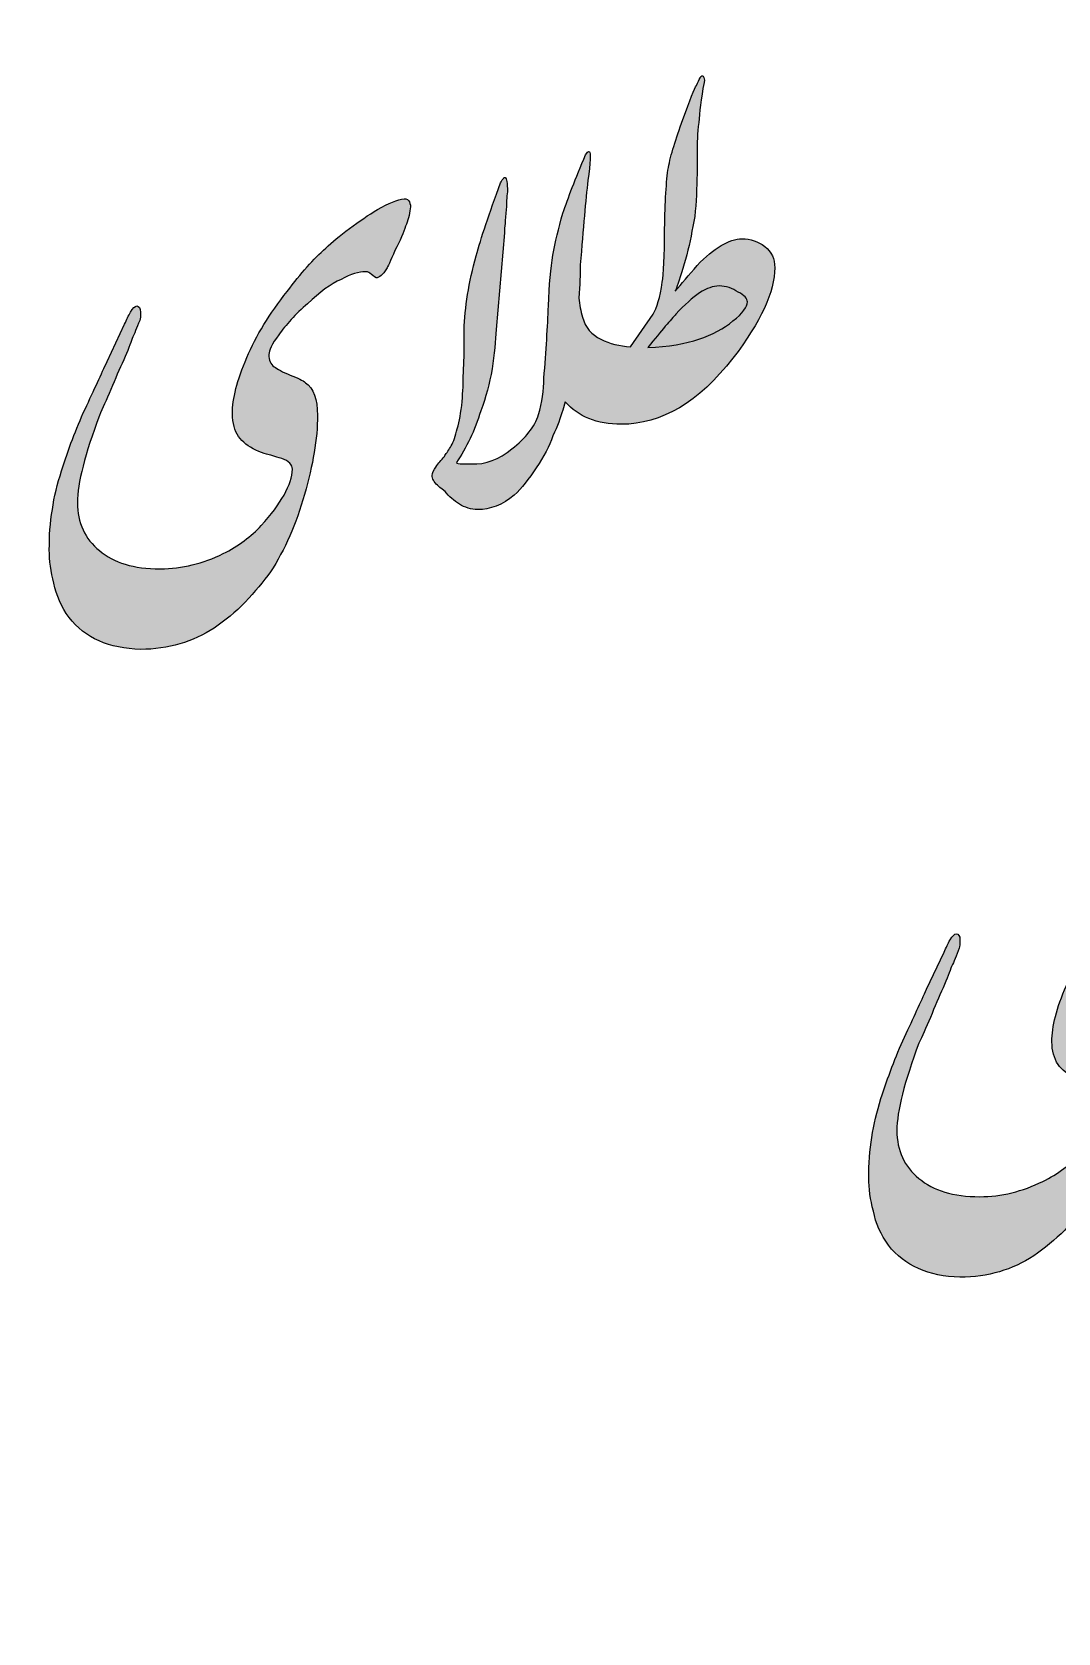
# Model space of a CAD drawing. Header units: millimetres. Extents: x -181.7 to -141.7, y -138.1 to -98.1.
# Drawn here: x -161.54 to -155.09, y -127.98 to -117.91 of the extents above; entities that cross this region are included whole.
import ezdxf

# ---------------------------------------------------------------- set-up
doc = ezdxf.new("R2010")
doc.units = ezdxf.units.MM
doc.header["$MEASUREMENT"] = 0
doc.layers.add('Layer 1', color=7, linetype='Continuous')

msp = doc.modelspace()

# ---------------------------------------------------------------- hatches: boundary and pattern name
at = {"layer": 'Layer 1', "true_color": 0x373435}
h = msp.add_hatch(color=250, dxfattribs=at)
edge = h.paths.add_edge_path()
edge.add_spline(control_points=[(-158.1882, -120.2328), (-158.1071, -120.3258), (-157.9898, -120.3741), (-157.8363, -120.3741), (-157.5828, -120.3741), (-157.3485, -120.2355), (-157.1334, -119.9581), (-156.9565, -119.7286), (-156.8703, -119.5375), (-156.8703, -119.3891), (-156.8703, -119.3318), (-156.8895, -119.2888), (-156.9325, -119.2554), (-156.9756, -119.2218), (-157.0234, -119.2075), (-157.076, -119.2075), (-157.1574, -119.2075), (-157.2529, -119.2649), (-157.3581, -119.3748), (-157.4107, -119.437), (-157.4585, -119.4897), (-157.4968, -119.5375), (-157.4872, -119.5183), (-157.4728, -119.4705), (-157.4489, -119.394), (-157.4251, -119.3176), (-157.4059, -119.241), (-157.3915, -119.1599), (-157.3724, -119.0785), (-157.3629, -118.9923), (-157.3629, -118.8968), (-157.3581, -118.806), (-157.3581, -118.7247), (-157.3581, -118.6673), (-157.3581, -118.6051), (-157.3581, -118.5429), (-157.3485, -118.476), (-157.3438, -118.4138), (-157.3343, -118.3279), (-157.3151, -118.2227), (-157.3102, -118.2035), (-157.3151, -118.1939), (-157.3198, -118.1845), (-157.3247, -118.1795), (-157.3343, -118.1795), (-157.3389, -118.1939), (-157.3485, -118.2083), (-157.3533, -118.2227), (-157.3629, -118.2419), (-157.3773, -118.2609), (-157.4011, -118.3326), (-157.4489, -118.4569), (-157.492, -118.5813), (-157.5254, -118.6817), (-157.5398, -118.7581), (-157.5542, -118.8442), (-157.5588, -118.9734), (-157.5638, -119.1453), (-157.5638, -119.3176), (-157.5684, -119.4322), (-157.578, -119.4801), (-157.5923, -119.5756), (-157.6114, -119.6427), (-157.6354, -119.6808), (-157.6354, -119.6808), (-157.7787, -119.8864), (-157.7787, -119.8864), (-157.8457, -119.8817), (-157.9079, -119.8673), (-157.9652, -119.8388), (-158.0227, -119.81), (-158.061, -119.767), (-158.08, -119.7), (-158.0907, -119.6608), (-158.0987, -119.6214), (-158.1022, -119.5802), (-158.0977, -119.4968), (-158.0936, -119.4298), (-158.0936, -119.3713), (-158.0744, -119.1371), (-158.0601, -118.9602), (-158.0457, -118.8406), (-158.0457, -118.8406), (-158.0456, -118.8406), (-158.0456, -118.8406), (-158.0314, -118.7258), (-158.0267, -118.6637), (-158.0361, -118.6589), (-158.0456, -118.6541), (-158.0505, -118.6637), (-158.0601, -118.6781), (-158.127, -118.831), (-158.17, -118.9506), (-158.2036, -119.0463), (-158.2321, -119.1418), (-158.2513, -119.2278), (-158.2656, -119.3092), (-158.28, -119.3905), (-158.2896, -119.4957), (-158.2943, -119.6295), (-158.2991, -119.7586), (-158.3087, -119.9116), (-158.323, -120.0837), (-158.323, -120.1602), (-158.3325, -120.2367), (-158.3565, -120.3132), (-158.3805, -120.3897), (-158.4377, -120.4615), (-158.5238, -120.5283), (-158.605, -120.5953), (-158.6911, -120.6288), (-158.7772, -120.624), (-158.7772, -120.624), (-158.8345, -120.624), (-158.8345, -120.624), (-158.8584, -120.624), (-158.8729, -120.6192), (-158.8729, -120.6144), (-158.8107, -120.5237), (-158.7581, -120.4135), (-158.7198, -120.2893), (-158.6864, -120.2032), (-158.6672, -120.1172), (-158.6481, -120.0263), (-158.6338, -119.9307), (-158.6289, -119.8494), (-158.6242, -119.7777), (-158.6242, -119.7777), (-158.5716, -119.1705), (-158.5716, -119.1705), (-158.5716, -119.1514), (-158.5668, -119.1131), (-158.562, -119.0463), (-158.5572, -118.9841), (-158.5573, -118.941), (-158.5525, -118.9123), (-158.5525, -118.855), (-158.5573, -118.8264), (-158.5668, -118.8214), (-158.5716, -118.8214), (-158.5764, -118.8264), (-158.5812, -118.831), (-158.586, -118.836), (-158.5908, -118.8454), (-158.5954, -118.855), (-158.6672, -119.0509), (-158.7198, -119.204), (-158.7485, -119.314), (-158.7963, -119.4813), (-158.8203, -119.6391), (-158.8249, -119.7826), (-158.8249, -119.8352), (-158.8249, -119.8878), (-158.8249, -119.9403), (-158.8249, -119.9403), (-158.8299, -120.0837), (-158.8299, -120.0837), (-158.8299, -120.1316), (-158.8345, -120.189), (-158.8394, -120.2558), (-158.8489, -120.3227), (-158.8584, -120.3754), (-158.8729, -120.4185), (-158.8825, -120.4615), (-158.8967, -120.4949), (-158.9111, -120.5188), (-158.9255, -120.5426), (-158.9397, -120.5618), (-158.9493, -120.5762), (-158.9684, -120.6), (-158.9876, -120.6192), (-159.0019, -120.643), (-159.0162, -120.6622), (-159.0258, -120.6814), (-159.0258, -120.6956), (-159.0258, -120.7148), (-159.0163, -120.7387), (-158.9924, -120.7578), (-158.9876, -120.7626), (-158.9732, -120.777), (-158.9445, -120.7961), (-158.9206, -120.8295), (-158.8871, -120.8535), (-158.8537, -120.8774), (-158.8203, -120.8965), (-158.7819, -120.9109), (-158.739, -120.9109), (-158.6626, -120.9109), (-158.5812, -120.8821), (-158.5095, -120.82), (-158.4616, -120.777), (-158.4186, -120.7195), (-158.3709, -120.648), (-158.323, -120.5762), (-158.2896, -120.5141), (-158.2656, -120.4471), (-158.237, -120.3849), (-158.2178, -120.3323), (-158.2036, -120.2846), (-158.2036, -120.2846), (-158.1882, -120.2328), (-158.1882, -120.2328)], knot_values=[0, 0, 0, 0, 0.0149254, 0.0149254, 0.0149254, 0.0298507, 0.0298507, 0.0298507, 0.0447761, 0.0447761, 0.0447761, 0.0597015, 0.0597015, 0.0597015, 0.0746269, 0.0746269, 0.0746269, 0.0895522, 0.0895522, 0.0895522, 0.1044776, 0.1044776, 0.1044776, 0.119403, 0.119403, 0.119403, 0.1343284, 0.1343284, 0.1343284, 0.1492537, 0.1492537, 0.1492537, 0.1641791, 0.1641791, 0.1641791, 0.1791045, 0.1791045, 0.1791045, 0.1940299, 0.1940299, 0.1940299, 0.2089552, 0.2089552, 0.2089552, 0.2238806, 0.2238806, 0.2238806, 0.238806, 0.238806, 0.238806, 0.2537313, 0.2537313, 0.2537313, 0.2686567, 0.2686567, 0.2686567, 0.2835821, 0.2835821, 0.2835821, 0.2985075, 0.2985075, 0.2985075, 0.3134328, 0.3134328, 0.3134328, 0.3283582, 0.3283582, 0.3283582, 0.3432836, 0.3432836, 0.3432836, 0.358209, 0.358209, 0.358209, 0.3731343, 0.3731343, 0.3731343, 0.3880597, 0.3880597, 0.3880597, 0.4029851, 0.4029851, 0.4029851, 0.4179104, 0.4179104, 0.4179104, 0.4328358, 0.4328358, 0.4328358, 0.4477612, 0.4477612, 0.4477612, 0.4626866, 0.4626866, 0.4626866, 0.4776119, 0.4776119, 0.4776119, 0.4925373, 0.4925373, 0.4925373, 0.5074627, 0.5074627, 0.5074627, 0.5223881, 0.5223881, 0.5223881, 0.5373134, 0.5373134, 0.5373134, 0.5522388, 0.5522388, 0.5522388, 0.5671642, 0.5671642, 0.5671642, 0.5820896, 0.5820896, 0.5820896, 0.5970149, 0.5970149, 0.5970149, 0.6119403, 0.6119403, 0.6119403, 0.6268657, 0.6268657, 0.6268657, 0.641791, 0.641791, 0.641791, 0.6567164, 0.6567164, 0.6567164, 0.6716418, 0.6716418, 0.6716418, 0.6865672, 0.6865672, 0.6865672, 0.7014925, 0.7014925, 0.7014925, 0.7164179, 0.7164179, 0.7164179, 0.7313433, 0.7313433, 0.7313433, 0.7462687, 0.7462687, 0.7462687, 0.761194, 0.761194, 0.761194, 0.7761194, 0.7761194, 0.7761194, 0.7910448, 0.7910448, 0.7910448, 0.8059701, 0.8059701, 0.8059701, 0.8208955, 0.8208955, 0.8208955, 0.8358209, 0.8358209, 0.8358209, 0.8507463, 0.8507463, 0.8507463, 0.8656716, 0.8656716, 0.8656716, 0.880597, 0.880597, 0.880597, 0.8955224, 0.8955224, 0.8955224, 0.9104478, 0.9104478, 0.9104478, 0.9253731, 0.9253731, 0.9253731, 0.9402985, 0.9402985, 0.9402985, 0.9552239, 0.9552239, 0.9552239, 0.9701493, 0.9701493, 0.9701493, 0.9850746, 0.9850746, 0.9850746, 1, 1, 1, 1], degree=3, periodic=1)
h = msp.add_hatch(color=250, dxfattribs=at)
edge = h.paths.add_edge_path()
edge.add_spline(control_points=[(-159.169, -118.9745), (-159.1737, -118.9602), (-159.1881, -118.9553), (-159.2024, -118.9553), (-159.2455, -118.9602), (-159.2979, -118.9841), (-159.3697, -119.0224), (-159.427, -119.0559), (-159.4844, -119.0989), (-159.5466, -119.1418), (-159.6088, -119.1897), (-159.6566, -119.2278), (-159.6949, -119.2662), (-159.7714, -119.333), (-159.8526, -119.4239), (-159.9387, -119.5387), (-160.0486, -119.6774), (-160.1347, -119.816), (-160.1921, -119.9547), (-160.2543, -120.0981), (-160.2829, -120.2128), (-160.2829, -120.3084), (-160.2829, -120.3658), (-160.2685, -120.4135), (-160.2447, -120.4519), (-160.2208, -120.4853), (-160.1825, -120.5141), (-160.1347, -120.5379), (-160.1108, -120.5475), (-160.0869, -120.5571), (-160.0678, -120.5618), (-160.0486, -120.5666), (-160.0152, -120.5762), (-159.9722, -120.5905), (-159.9292, -120.6048), (-159.9052, -120.6288), (-159.9052, -120.6575), (-159.9052, -120.7052), (-159.9244, -120.7578), (-159.9578, -120.82), (-159.9914, -120.8774), (-160.039, -120.9443), (-160.1012, -121.0112), (-160.1633, -121.0782), (-160.2447, -121.1404), (-160.3403, -121.1881), (-160.4693, -121.2503), (-160.5985, -121.2838), (-160.7371, -121.2838), (-160.9044, -121.2838), (-161.0287, -121.2455), (-161.1197, -121.169), (-161.2105, -121.0974), (-161.2582, -120.9921), (-161.2582, -120.8679), (-161.2582, -120.7436), (-161.2105, -120.5618), (-161.1197, -120.318), (-161.1005, -120.275), (-161.0766, -120.2224), (-161.0479, -120.1554), (-161.0191, -120.0885), (-160.9953, -120.0263), (-160.9666, -119.969), (-160.9426, -119.9116), (-160.9236, -119.8637), (-160.914, -119.8352), (-160.8997, -119.8064), (-160.8852, -119.7682), (-160.8663, -119.7204), (-160.8614, -119.7108), (-160.8614, -119.6917), (-160.8614, -119.6678), (-160.8614, -119.6438), (-160.871, -119.6295), (-160.8852, -119.6295), (-160.8948, -119.6295), (-160.9092, -119.6438), (-160.9236, -119.6678), (-160.9379, -119.6917), (-160.9474, -119.7156), (-160.9618, -119.7442), (-160.9618, -119.7442), (-161.0717, -119.9785), (-161.0717, -119.9785), (-161.1052, -120.0551), (-161.1531, -120.1554), (-161.2105, -120.2797), (-161.2678, -120.4041), (-161.3157, -120.5331), (-161.3586, -120.6671), (-161.3826, -120.7483), (-161.4064, -120.8295), (-161.416, -120.9109), (-161.4304, -120.9921), (-161.4351, -121.0782), (-161.4351, -121.1642), (-161.4351, -121.2312), (-161.4256, -121.3029), (-161.4064, -121.3745), (-161.3921, -121.4511), (-161.3586, -121.5229), (-161.3108, -121.5898), (-161.2105, -121.7189), (-161.0575, -121.7858), (-160.8614, -121.7905), (-160.6845, -121.7905), (-160.5315, -121.7428), (-160.3977, -121.6567), (-160.3307, -121.609), (-160.2639, -121.5563), (-160.2017, -121.4941), (-160.1443, -121.4272), (-160.0869, -121.365), (-160.0438, -121.3029), (-159.953, -121.1642), (-159.8813, -121.0017), (-159.8287, -120.8152), (-159.7761, -120.6288), (-159.7474, -120.4661), (-159.7474, -120.318), (-159.7474, -120.2176), (-159.7714, -120.1459), (-159.8239, -120.1124), (-159.8383, -120.0981), (-159.8717, -120.0837), (-159.9196, -120.0647), (-159.9673, -120.0455), (-160.0009, -120.0263), (-160.0199, -120.0121), (-160.0438, -119.9977), (-160.0534, -119.969), (-160.0534, -119.9355), (-160.0534, -119.9116), (-160.0344, -119.8686), (-159.9914, -119.8111), (-159.9483, -119.749), (-159.8861, -119.6821), (-159.8095, -119.6153), (-159.7331, -119.5435), (-159.6661, -119.4909), (-159.5992, -119.4622), (-159.537, -119.4288), (-159.4844, -119.4143), (-159.4462, -119.4143), (-159.4366, -119.4143), (-159.4271, -119.4143), (-159.4175, -119.4239), (-159.4032, -119.4335), (-159.3936, -119.4431), (-159.3793, -119.4527), (-159.3601, -119.4527), (-159.3363, -119.4335), (-159.3125, -119.3954), (-159.3075, -119.3858), (-159.2885, -119.3474), (-159.2598, -119.2806), (-159.2263, -119.2182), (-159.2071, -119.1659), (-159.1928, -119.1275), (-159.1786, -119.0941), (-159.169, -119.0559), (-159.1641, -119.0175), (-159.1594, -119.0032), (-159.1641, -118.989), (-159.169, -118.9745), (-159.169, -118.9745), (-159.169, -118.9745), (-159.169, -118.9745)], knot_values=[0, 0, 0, 0, 0.0178571, 0.0178571, 0.0178571, 0.0357143, 0.0357143, 0.0357143, 0.0535714, 0.0535714, 0.0535714, 0.0714286, 0.0714286, 0.0714286, 0.0892857, 0.0892857, 0.0892857, 0.1071429, 0.1071429, 0.1071429, 0.125, 0.125, 0.125, 0.1428571, 0.1428571, 0.1428571, 0.1607143, 0.1607143, 0.1607143, 0.1785714, 0.1785714, 0.1785714, 0.1964286, 0.1964286, 0.1964286, 0.2142857, 0.2142857, 0.2142857, 0.2321429, 0.2321429, 0.2321429, 0.25, 0.25, 0.25, 0.2678571, 0.2678571, 0.2678571, 0.2857143, 0.2857143, 0.2857143, 0.3035714, 0.3035714, 0.3035714, 0.3214286, 0.3214286, 0.3214286, 0.3392857, 0.3392857, 0.3392857, 0.3571429, 0.3571429, 0.3571429, 0.375, 0.375, 0.375, 0.3928571, 0.3928571, 0.3928571, 0.4107143, 0.4107143, 0.4107143, 0.4285714, 0.4285714, 0.4285714, 0.4464286, 0.4464286, 0.4464286, 0.4642857, 0.4642857, 0.4642857, 0.4821429, 0.4821429, 0.4821429, 0.5, 0.5, 0.5, 0.5178571, 0.5178571, 0.5178571, 0.5357143, 0.5357143, 0.5357143, 0.5535714, 0.5535714, 0.5535714, 0.5714286, 0.5714286, 0.5714286, 0.5892857, 0.5892857, 0.5892857, 0.6071429, 0.6071429, 0.6071429, 0.625, 0.625, 0.625, 0.6428571, 0.6428571, 0.6428571, 0.6607143, 0.6607143, 0.6607143, 0.6785714, 0.6785714, 0.6785714, 0.6964286, 0.6964286, 0.6964286, 0.7142857, 0.7142857, 0.7142857, 0.7321429, 0.7321429, 0.7321429, 0.75, 0.75, 0.75, 0.7678571, 0.7678571, 0.7678571, 0.7857143, 0.7857143, 0.7857143, 0.8035714, 0.8035714, 0.8035714, 0.8214286, 0.8214286, 0.8214286, 0.8392857, 0.8392857, 0.8392857, 0.8571429, 0.8571429, 0.8571429, 0.875, 0.875, 0.875, 0.8928571, 0.8928571, 0.8928571, 0.9107143, 0.9107143, 0.9107143, 0.9285714, 0.9285714, 0.9285714, 0.9464286, 0.9464286, 0.9464286, 0.9642857, 0.9642857, 0.9642857, 0.9821429, 0.9821429, 0.9821429, 1, 1, 1, 1], degree=3, periodic=1)
h = msp.add_hatch(color=250, dxfattribs=at)
edge = h.paths.add_edge_path()
edge.add_spline(control_points=[(-157.1334, -119.7239), (-157.1908, -119.7716), (-157.2625, -119.81), (-157.3485, -119.8388), (-157.4298, -119.8673), (-157.5398, -119.8864), (-157.6689, -119.8912), (-157.5828, -119.7812), (-157.5207, -119.7144), (-157.492, -119.6808), (-157.382, -119.5613), (-157.2959, -119.5039), (-157.2194, -119.5039), (-157.1764, -119.5039), (-157.1382, -119.5183), (-157.0998, -119.5421), (-157.0617, -119.5613), (-157.0426, -119.5852), (-157.0426, -119.6043), (-157.0426, -119.6331), (-157.0713, -119.6761), (-157.1334, -119.7239), (-157.1334, -119.7239), (-157.1334, -119.7239), (-157.1334, -119.7239)], knot_values=[0, 0, 0, 0, 0.125, 0.125, 0.125, 0.25, 0.25, 0.25, 0.375, 0.375, 0.375, 0.5, 0.5, 0.5, 0.625, 0.625, 0.625, 0.75, 0.75, 0.75, 0.875, 0.875, 0.875, 1, 1, 1, 1], degree=3, periodic=1)
h = msp.add_hatch(color=250, dxfattribs=at)
edge = h.paths.add_edge_path()
edge.add_spline(control_points=[(-154.0122, -122.9251), (-154.0168, -122.9106), (-154.0313, -122.9059), (-154.0456, -122.9059), (-154.0886, -122.9106), (-154.1412, -122.9347), (-154.2129, -122.9728), (-154.2702, -123.0062), (-154.3277, -123.0494), (-154.3898, -123.0924), (-154.452, -123.1401), (-154.4998, -123.1784), (-154.538, -123.2167), (-154.6146, -123.2837), (-154.6957, -123.3745), (-154.7819, -123.4892), (-154.8918, -123.6278), (-154.9778, -123.7665), (-155.0352, -123.9052), (-155.0974, -124.0485), (-155.1262, -124.1633), (-155.1262, -124.259), (-155.1262, -124.3163), (-155.1117, -124.3641), (-155.0878, -124.4024), (-155.064, -124.4359), (-155.0257, -124.4644), (-154.9778, -124.4885), (-154.954, -124.4979), (-154.9301, -124.5075), (-154.911, -124.5124), (-154.8918, -124.5171), (-154.8584, -124.5266), (-154.8153, -124.541), (-154.7723, -124.5554), (-154.7483, -124.5793), (-154.7483, -124.6079), (-154.7483, -124.6558), (-154.7675, -124.7085), (-154.8009, -124.7705), (-154.8345, -124.8278), (-154.8822, -124.8949), (-154.9444, -124.9618), (-155.0066, -125.0287), (-155.0878, -125.0907), (-155.1835, -125.1387), (-155.3127, -125.2008), (-155.4416, -125.2343), (-155.5803, -125.2343), (-155.7476, -125.2343), (-155.872, -125.1961), (-155.9628, -125.1195), (-156.0537, -125.0478), (-156.1015, -124.9426), (-156.1015, -124.8183), (-156.1015, -124.6939), (-156.0537, -124.5124), (-155.9628, -124.2684), (-155.9436, -124.2254), (-155.9198, -124.1729), (-155.891, -124.106), (-155.8624, -124.0389), (-155.8385, -123.9769), (-155.8098, -123.9195), (-155.7859, -123.862), (-155.7668, -123.8143), (-155.7572, -123.7855), (-155.7429, -123.7569), (-155.7284, -123.7187), (-155.7095, -123.6709), (-155.7046, -123.6613), (-155.7046, -123.6421), (-155.7046, -123.6183), (-155.7046, -123.5944), (-155.7141, -123.58), (-155.7284, -123.58), (-155.738, -123.58), (-155.7525, -123.5944), (-155.7668, -123.6183), (-155.781, -123.6421), (-155.7906, -123.6661), (-155.805, -123.6948), (-155.805, -123.6948), (-155.9149, -123.929), (-155.9149, -123.929), (-155.9484, -124.0055), (-155.9962, -124.106), (-156.0537, -124.2303), (-156.1109, -124.3546), (-156.1589, -124.4836), (-156.2019, -124.6175), (-156.2257, -124.6989), (-156.2496, -124.7801), (-156.2592, -124.8612), (-156.2736, -124.9426), (-156.2784, -125.0287), (-156.2784, -125.1148), (-156.2784, -125.1817), (-156.2688, -125.2534), (-156.2496, -125.3252), (-156.2353, -125.4016), (-156.2019, -125.4733), (-156.154, -125.5401), (-156.0537, -125.6693), (-155.9006, -125.7362), (-155.7046, -125.7411), (-155.5277, -125.7411), (-155.3746, -125.6932), (-155.2409, -125.6073), (-155.1739, -125.5593), (-155.107, -125.5067), (-155.0448, -125.4446), (-154.9874, -125.3778), (-154.9301, -125.3156), (-154.8871, -125.2534), (-154.7962, -125.1148), (-154.7245, -124.9522), (-154.6719, -124.7657), (-154.6193, -124.5793), (-154.5906, -124.4168), (-154.5906, -124.2684), (-154.5906, -124.1681), (-154.6146, -124.0964), (-154.6672, -124.063), (-154.6815, -124.0485), (-154.7149, -124.0342), (-154.7627, -124.015), (-154.8105, -123.996), (-154.8441, -123.9769), (-154.863, -123.9624), (-154.8871, -123.9482), (-154.8967, -123.9195), (-154.8967, -123.8861), (-154.8967, -123.862), (-154.8775, -123.819), (-154.8345, -123.7617), (-154.7915, -123.6995), (-154.7293, -123.6326), (-154.6527, -123.5656), (-154.5762, -123.494), (-154.5093, -123.4414), (-154.4424, -123.4126), (-154.3802, -123.3792), (-154.3277, -123.3649), (-154.2893, -123.3649), (-154.2798, -123.3649), (-154.2703, -123.3649), (-154.2608, -123.3745), (-154.2463, -123.3841), (-154.2367, -123.3937), (-154.2225, -123.4031), (-154.2033, -123.403), (-154.1795, -123.3841), (-154.1556, -123.3457), (-154.1508, -123.3361), (-154.1316, -123.2979), (-154.103, -123.231), (-154.0694, -123.1688), (-154.0503, -123.1162), (-154.036, -123.078), (-154.0217, -123.0446), (-154.0122, -123.0062), (-154.0072, -122.9681), (-154.0026, -122.9536), (-154.0072, -122.9393), (-154.0122, -122.9251), (-154.0122, -122.9251), (-154.0122, -122.9251), (-154.0122, -122.9251)], knot_values=[0, 0, 0, 0, 0.0178571, 0.0178571, 0.0178571, 0.0357143, 0.0357143, 0.0357143, 0.0535714, 0.0535714, 0.0535714, 0.0714286, 0.0714286, 0.0714286, 0.0892857, 0.0892857, 0.0892857, 0.1071429, 0.1071429, 0.1071429, 0.125, 0.125, 0.125, 0.1428571, 0.1428571, 0.1428571, 0.1607143, 0.1607143, 0.1607143, 0.1785714, 0.1785714, 0.1785714, 0.1964286, 0.1964286, 0.1964286, 0.2142857, 0.2142857, 0.2142857, 0.2321429, 0.2321429, 0.2321429, 0.25, 0.25, 0.25, 0.2678571, 0.2678571, 0.2678571, 0.2857143, 0.2857143, 0.2857143, 0.3035714, 0.3035714, 0.3035714, 0.3214286, 0.3214286, 0.3214286, 0.3392857, 0.3392857, 0.3392857, 0.3571429, 0.3571429, 0.3571429, 0.375, 0.375, 0.375, 0.3928571, 0.3928571, 0.3928571, 0.4107143, 0.4107143, 0.4107143, 0.4285714, 0.4285714, 0.4285714, 0.4464286, 0.4464286, 0.4464286, 0.4642857, 0.4642857, 0.4642857, 0.4821429, 0.4821429, 0.4821429, 0.5, 0.5, 0.5, 0.5178571, 0.5178571, 0.5178571, 0.5357143, 0.5357143, 0.5357143, 0.5535714, 0.5535714, 0.5535714, 0.5714286, 0.5714286, 0.5714286, 0.5892857, 0.5892857, 0.5892857, 0.6071429, 0.6071429, 0.6071429, 0.625, 0.625, 0.625, 0.6428571, 0.6428571, 0.6428571, 0.6607143, 0.6607143, 0.6607143, 0.6785714, 0.6785714, 0.6785714, 0.6964286, 0.6964286, 0.6964286, 0.7142857, 0.7142857, 0.7142857, 0.7321429, 0.7321429, 0.7321429, 0.75, 0.75, 0.75, 0.7678571, 0.7678571, 0.7678571, 0.7857143, 0.7857143, 0.7857143, 0.8035714, 0.8035714, 0.8035714, 0.8214286, 0.8214286, 0.8214286, 0.8392857, 0.8392857, 0.8392857, 0.8571429, 0.8571429, 0.8571429, 0.875, 0.875, 0.875, 0.8928571, 0.8928571, 0.8928571, 0.9107143, 0.9107143, 0.9107143, 0.9285714, 0.9285714, 0.9285714, 0.9464286, 0.9464286, 0.9464286, 0.9642857, 0.9642857, 0.9642857, 0.9821429, 0.9821429, 0.9821429, 1, 1, 1, 1], degree=3, periodic=1)

# ---------------------------------------------------------------- linework, layer by layer
at = {"layer": 'Layer 1', "color": 250, "lineweight": 18}
msp.add_open_spline([(-179.7413, -98.0531), (-179.7413, -98.0531), (-143.7415, -98.0531), (-143.7415, -98.0531), (-142.6415, -98.0531), (-141.7414, -98.953), (-141.7414, -100.053), (-141.7414, -100.053), (-141.7414, -136.0532), (-141.7414, -136.0532), (-141.7414, -137.1532), (-142.6415, -138.0531), (-143.7415, -138.0531), (-143.7415, -138.0531), (-179.7413, -138.0531), (-179.7413, -138.0531), (-180.8413, -138.0531), (-181.7414, -137.1532), (-181.7414, -136.0532), (-181.7414, -136.0532), (-181.7414, -100.053), (-181.7414, -100.053), (-181.7414, -98.953), (-180.8413, -98.0531), (-179.7413, -98.0531)], degree=3, knots=[0, 0, 0, 0, 0.125, 0.125, 0.125, 0.25, 0.25, 0.25, 0.375, 0.375, 0.375, 0.5, 0.5, 0.5, 0.625, 0.625, 0.625, 0.75, 0.75, 0.75, 0.875, 0.875, 0.875, 1, 1, 1, 1], dxfattribs=at)
at = {"layer": 'Layer 1', "color": 250}
for points, knots in [([(-158.1882, -120.2328), (-158.1071, -120.3258), (-157.9898, -120.3741), (-157.8363, -120.3741), (-157.5828, -120.3741), (-157.3485, -120.2355), (-157.1334, -119.9581), (-156.9565, -119.7286), (-156.8703, -119.5375), (-156.8703, -119.3891), (-156.8703, -119.3318), (-156.8895, -119.2888), (-156.9325, -119.2554), (-156.9756, -119.2218), (-157.0234, -119.2075), (-157.076, -119.2075), (-157.1574, -119.2075), (-157.2529, -119.2649), (-157.3581, -119.3748), (-157.4107, -119.437), (-157.4585, -119.4897), (-157.4968, -119.5375), (-157.4872, -119.5183), (-157.4728, -119.4705), (-157.4489, -119.394), (-157.4251, -119.3176), (-157.4059, -119.241), (-157.3915, -119.1599), (-157.3724, -119.0785), (-157.3629, -118.9923), (-157.3629, -118.8968), (-157.3581, -118.806), (-157.3581, -118.7247), (-157.3581, -118.6673), (-157.3581, -118.6051), (-157.3581, -118.5429), (-157.3485, -118.476), (-157.3438, -118.4138), (-157.3343, -118.3279), (-157.3151, -118.2227), (-157.3102, -118.2035), (-157.3151, -118.1939), (-157.3198, -118.1845), (-157.3247, -118.1795), (-157.3343, -118.1795), (-157.3389, -118.1939), (-157.3485, -118.2083), (-157.3533, -118.2227), (-157.3629, -118.2419), (-157.3773, -118.2609), (-157.4011, -118.3326), (-157.4489, -118.4569), (-157.492, -118.5813), (-157.5254, -118.6817), (-157.5398, -118.7581), (-157.5542, -118.8442), (-157.5588, -118.9734), (-157.5638, -119.1453), (-157.5638, -119.3176), (-157.5684, -119.4322), (-157.578, -119.4801), (-157.5923, -119.5756), (-157.6114, -119.6427), (-157.6354, -119.6808), (-157.6354, -119.6808), (-157.7787, -119.8864), (-157.7787, -119.8864), (-157.8457, -119.8817), (-157.9079, -119.8673), (-157.9652, -119.8388), (-158.0227, -119.81), (-158.061, -119.767), (-158.08, -119.7), (-158.0907, -119.6608), (-158.0987, -119.6214), (-158.1022, -119.5802), (-158.0977, -119.4968), (-158.0936, -119.4298), (-158.0936, -119.3713), (-158.0744, -119.1371), (-158.0601, -118.9602), (-158.0457, -118.8406), (-158.0457, -118.8406), (-158.0456, -118.8406), (-158.0456, -118.8406), (-158.0314, -118.7258), (-158.0267, -118.6637), (-158.0361, -118.6589), (-158.0456, -118.6541), (-158.0505, -118.6637), (-158.0601, -118.6781), (-158.127, -118.831), (-158.17, -118.9506), (-158.2036, -119.0463), (-158.2321, -119.1418), (-158.2513, -119.2278), (-158.2656, -119.3092), (-158.28, -119.3905), (-158.2896, -119.4957), (-158.2943, -119.6295), (-158.2991, -119.7586), (-158.3087, -119.9116), (-158.323, -120.0837), (-158.323, -120.1602), (-158.3325, -120.2367), (-158.3565, -120.3132), (-158.3805, -120.3897), (-158.4377, -120.4615), (-158.5238, -120.5283), (-158.605, -120.5953), (-158.6911, -120.6288), (-158.7772, -120.624), (-158.7772, -120.624), (-158.8345, -120.624), (-158.8345, -120.624), (-158.8584, -120.624), (-158.8729, -120.6192), (-158.8729, -120.6144), (-158.8107, -120.5237), (-158.7581, -120.4135), (-158.7198, -120.2893), (-158.6864, -120.2032), (-158.6672, -120.1172), (-158.6481, -120.0263), (-158.6338, -119.9307), (-158.6289, -119.8494), (-158.6242, -119.7777), (-158.6242, -119.7777), (-158.5716, -119.1705), (-158.5716, -119.1705), (-158.5716, -119.1514), (-158.5668, -119.1131), (-158.562, -119.0463), (-158.5572, -118.9841), (-158.5573, -118.941), (-158.5525, -118.9123), (-158.5525, -118.855), (-158.5573, -118.8264), (-158.5668, -118.8214), (-158.5716, -118.8214), (-158.5764, -118.8264), (-158.5812, -118.831), (-158.586, -118.836), (-158.5908, -118.8454), (-158.5954, -118.855), (-158.6672, -119.0509), (-158.7198, -119.204), (-158.7485, -119.314), (-158.7963, -119.4813), (-158.8203, -119.6391), (-158.8249, -119.7826), (-158.8249, -119.8352), (-158.8249, -119.8878), (-158.8249, -119.9403), (-158.8249, -119.9403), (-158.8299, -120.0837), (-158.8299, -120.0837), (-158.8299, -120.1316), (-158.8345, -120.189), (-158.8394, -120.2558), (-158.8489, -120.3227), (-158.8584, -120.3754), (-158.8729, -120.4185), (-158.8825, -120.4615), (-158.8967, -120.4949), (-158.9111, -120.5188), (-158.9255, -120.5426), (-158.9397, -120.5618), (-158.9493, -120.5762), (-158.9684, -120.6), (-158.9876, -120.6192), (-159.0019, -120.643), (-159.0162, -120.6622), (-159.0258, -120.6814), (-159.0258, -120.6956), (-159.0258, -120.7148), (-159.0163, -120.7387), (-158.9924, -120.7578), (-158.9876, -120.7626), (-158.9732, -120.777), (-158.9445, -120.7961), (-158.9206, -120.8295), (-158.8871, -120.8535), (-158.8537, -120.8774), (-158.8203, -120.8965), (-158.7819, -120.9109), (-158.739, -120.9109), (-158.6626, -120.9109), (-158.5812, -120.8821), (-158.5095, -120.82), (-158.4616, -120.777), (-158.4186, -120.7195), (-158.3709, -120.648), (-158.323, -120.5762), (-158.2896, -120.5141), (-158.2656, -120.4471), (-158.237, -120.3849), (-158.2178, -120.3323), (-158.2036, -120.2846), (-158.2036, -120.2846), (-158.1882, -120.2328), (-158.1882, -120.2328)], [0, 0, 0, 0, 0.0149254, 0.0149254, 0.0149254, 0.0298507, 0.0298507, 0.0298507, 0.0447761, 0.0447761, 0.0447761, 0.0597015, 0.0597015, 0.0597015, 0.0746269, 0.0746269, 0.0746269, 0.0895522, 0.0895522, 0.0895522, 0.1044776, 0.1044776, 0.1044776, 0.119403, 0.119403, 0.119403, 0.1343284, 0.1343284, 0.1343284, 0.1492537, 0.1492537, 0.1492537, 0.1641791, 0.1641791, 0.1641791, 0.1791045, 0.1791045, 0.1791045, 0.1940299, 0.1940299, 0.1940299, 0.2089552, 0.2089552, 0.2089552, 0.2238806, 0.2238806, 0.2238806, 0.238806, 0.238806, 0.238806, 0.2537313, 0.2537313, 0.2537313, 0.2686567, 0.2686567, 0.2686567, 0.2835821, 0.2835821, 0.2835821, 0.2985075, 0.2985075, 0.2985075, 0.3134328, 0.3134328, 0.3134328, 0.3283582, 0.3283582, 0.3283582, 0.3432836, 0.3432836, 0.3432836, 0.358209, 0.358209, 0.358209, 0.3731343, 0.3731343, 0.3731343, 0.3880597, 0.3880597, 0.3880597, 0.4029851, 0.4029851, 0.4029851, 0.4179104, 0.4179104, 0.4179104, 0.4328358, 0.4328358, 0.4328358, 0.4477612, 0.4477612, 0.4477612, 0.4626866, 0.4626866, 0.4626866, 0.4776119, 0.4776119, 0.4776119, 0.4925373, 0.4925373, 0.4925373, 0.5074627, 0.5074627, 0.5074627, 0.5223881, 0.5223881, 0.5223881, 0.5373134, 0.5373134, 0.5373134, 0.5522388, 0.5522388, 0.5522388, 0.5671642, 0.5671642, 0.5671642, 0.5820896, 0.5820896, 0.5820896, 0.5970149, 0.5970149, 0.5970149, 0.6119403, 0.6119403, 0.6119403, 0.6268657, 0.6268657, 0.6268657, 0.641791, 0.641791, 0.641791, 0.6567164, 0.6567164, 0.6567164, 0.6716418, 0.6716418, 0.6716418, 0.6865672, 0.6865672, 0.6865672, 0.7014925, 0.7014925, 0.7014925, 0.7164179, 0.7164179, 0.7164179, 0.7313433, 0.7313433, 0.7313433, 0.7462687, 0.7462687, 0.7462687, 0.761194, 0.761194, 0.761194, 0.7761194, 0.7761194, 0.7761194, 0.7910448, 0.7910448, 0.7910448, 0.8059701, 0.8059701, 0.8059701, 0.8208955, 0.8208955, 0.8208955, 0.8358209, 0.8358209, 0.8358209, 0.8507463, 0.8507463, 0.8507463, 0.8656716, 0.8656716, 0.8656716, 0.880597, 0.880597, 0.880597, 0.8955224, 0.8955224, 0.8955224, 0.9104478, 0.9104478, 0.9104478, 0.9253731, 0.9253731, 0.9253731, 0.9402985, 0.9402985, 0.9402985, 0.9552239, 0.9552239, 0.9552239, 0.9701493, 0.9701493, 0.9701493, 0.9850746, 0.9850746, 0.9850746, 1, 1, 1, 1]), ([(-159.169, -118.9745), (-159.1737, -118.9602), (-159.1881, -118.9553), (-159.2024, -118.9553), (-159.2455, -118.9602), (-159.2979, -118.9841), (-159.3697, -119.0224), (-159.427, -119.0559), (-159.4844, -119.0989), (-159.5466, -119.1418), (-159.6088, -119.1897), (-159.6566, -119.2278), (-159.6949, -119.2662), (-159.7714, -119.333), (-159.8526, -119.4239), (-159.9387, -119.5387), (-160.0486, -119.6774), (-160.1347, -119.816), (-160.1921, -119.9547), (-160.2543, -120.0981), (-160.2829, -120.2128), (-160.2829, -120.3084), (-160.2829, -120.3658), (-160.2685, -120.4135), (-160.2447, -120.4519), (-160.2208, -120.4853), (-160.1825, -120.5141), (-160.1347, -120.5379), (-160.1108, -120.5475), (-160.0869, -120.5571), (-160.0678, -120.5618), (-160.0486, -120.5666), (-160.0152, -120.5762), (-159.9722, -120.5905), (-159.9292, -120.6048), (-159.9052, -120.6288), (-159.9052, -120.6575), (-159.9052, -120.7052), (-159.9244, -120.7578), (-159.9578, -120.82), (-159.9914, -120.8774), (-160.039, -120.9443), (-160.1012, -121.0112), (-160.1633, -121.0782), (-160.2447, -121.1404), (-160.3403, -121.1881), (-160.4693, -121.2503), (-160.5985, -121.2838), (-160.7371, -121.2838), (-160.9044, -121.2838), (-161.0287, -121.2455), (-161.1197, -121.169), (-161.2105, -121.0974), (-161.2582, -120.9921), (-161.2582, -120.8679), (-161.2582, -120.7436), (-161.2105, -120.5618), (-161.1197, -120.318), (-161.1005, -120.275), (-161.0766, -120.2224), (-161.0479, -120.1554), (-161.0191, -120.0885), (-160.9953, -120.0263), (-160.9666, -119.969), (-160.9426, -119.9116), (-160.9236, -119.8637), (-160.914, -119.8352), (-160.8997, -119.8064), (-160.8852, -119.7682), (-160.8663, -119.7204), (-160.8614, -119.7108), (-160.8614, -119.6917), (-160.8614, -119.6678), (-160.8614, -119.6438), (-160.871, -119.6295), (-160.8852, -119.6295), (-160.8948, -119.6295), (-160.9092, -119.6438), (-160.9236, -119.6678), (-160.9379, -119.6917), (-160.9474, -119.7156), (-160.9618, -119.7442), (-160.9618, -119.7442), (-161.0717, -119.9785), (-161.0717, -119.9785), (-161.1052, -120.0551), (-161.1531, -120.1554), (-161.2105, -120.2797), (-161.2678, -120.4041), (-161.3157, -120.5331), (-161.3586, -120.6671), (-161.3826, -120.7483), (-161.4064, -120.8295), (-161.416, -120.9109), (-161.4304, -120.9921), (-161.4351, -121.0782), (-161.4351, -121.1642), (-161.4351, -121.2312), (-161.4256, -121.3029), (-161.4064, -121.3745), (-161.3921, -121.4511), (-161.3586, -121.5229), (-161.3108, -121.5898), (-161.2105, -121.7189), (-161.0575, -121.7858), (-160.8614, -121.7905), (-160.6845, -121.7905), (-160.5315, -121.7428), (-160.3977, -121.6567), (-160.3307, -121.609), (-160.2639, -121.5563), (-160.2017, -121.4941), (-160.1443, -121.4272), (-160.0869, -121.365), (-160.0438, -121.3029), (-159.953, -121.1642), (-159.8813, -121.0017), (-159.8287, -120.8152), (-159.7761, -120.6288), (-159.7474, -120.4661), (-159.7474, -120.318), (-159.7474, -120.2176), (-159.7714, -120.1459), (-159.8239, -120.1124), (-159.8383, -120.0981), (-159.8717, -120.0837), (-159.9196, -120.0647), (-159.9673, -120.0455), (-160.0009, -120.0263), (-160.0199, -120.0121), (-160.0438, -119.9977), (-160.0534, -119.969), (-160.0534, -119.9355), (-160.0534, -119.9116), (-160.0344, -119.8686), (-159.9914, -119.8111), (-159.9483, -119.749), (-159.8861, -119.6821), (-159.8095, -119.6153), (-159.7331, -119.5435), (-159.6661, -119.4909), (-159.5992, -119.4622), (-159.537, -119.4288), (-159.4844, -119.4143), (-159.4462, -119.4143), (-159.4366, -119.4143), (-159.4271, -119.4143), (-159.4175, -119.4239), (-159.4032, -119.4335), (-159.3936, -119.4431), (-159.3793, -119.4527), (-159.3601, -119.4527), (-159.3363, -119.4335), (-159.3125, -119.3954), (-159.3075, -119.3858), (-159.2885, -119.3474), (-159.2598, -119.2806), (-159.2263, -119.2182), (-159.2071, -119.1659), (-159.1928, -119.1275), (-159.1786, -119.0941), (-159.169, -119.0559), (-159.1641, -119.0175), (-159.1594, -119.0032), (-159.1641, -118.989), (-159.169, -118.9745), (-159.169, -118.9745), (-159.169, -118.9745), (-159.169, -118.9745)], [0, 0, 0, 0, 0.0178571, 0.0178571, 0.0178571, 0.0357143, 0.0357143, 0.0357143, 0.0535714, 0.0535714, 0.0535714, 0.0714286, 0.0714286, 0.0714286, 0.0892857, 0.0892857, 0.0892857, 0.1071429, 0.1071429, 0.1071429, 0.125, 0.125, 0.125, 0.1428571, 0.1428571, 0.1428571, 0.1607143, 0.1607143, 0.1607143, 0.1785714, 0.1785714, 0.1785714, 0.1964286, 0.1964286, 0.1964286, 0.2142857, 0.2142857, 0.2142857, 0.2321429, 0.2321429, 0.2321429, 0.25, 0.25, 0.25, 0.2678571, 0.2678571, 0.2678571, 0.2857143, 0.2857143, 0.2857143, 0.3035714, 0.3035714, 0.3035714, 0.3214286, 0.3214286, 0.3214286, 0.3392857, 0.3392857, 0.3392857, 0.3571429, 0.3571429, 0.3571429, 0.375, 0.375, 0.375, 0.3928571, 0.3928571, 0.3928571, 0.4107143, 0.4107143, 0.4107143, 0.4285714, 0.4285714, 0.4285714, 0.4464286, 0.4464286, 0.4464286, 0.4642857, 0.4642857, 0.4642857, 0.4821429, 0.4821429, 0.4821429, 0.5, 0.5, 0.5, 0.5178571, 0.5178571, 0.5178571, 0.5357143, 0.5357143, 0.5357143, 0.5535714, 0.5535714, 0.5535714, 0.5714286, 0.5714286, 0.5714286, 0.5892857, 0.5892857, 0.5892857, 0.6071429, 0.6071429, 0.6071429, 0.625, 0.625, 0.625, 0.6428571, 0.6428571, 0.6428571, 0.6607143, 0.6607143, 0.6607143, 0.6785714, 0.6785714, 0.6785714, 0.6964286, 0.6964286, 0.6964286, 0.7142857, 0.7142857, 0.7142857, 0.7321429, 0.7321429, 0.7321429, 0.75, 0.75, 0.75, 0.7678571, 0.7678571, 0.7678571, 0.7857143, 0.7857143, 0.7857143, 0.8035714, 0.8035714, 0.8035714, 0.8214286, 0.8214286, 0.8214286, 0.8392857, 0.8392857, 0.8392857, 0.8571429, 0.8571429, 0.8571429, 0.875, 0.875, 0.875, 0.8928571, 0.8928571, 0.8928571, 0.9107143, 0.9107143, 0.9107143, 0.9285714, 0.9285714, 0.9285714, 0.9464286, 0.9464286, 0.9464286, 0.9642857, 0.9642857, 0.9642857, 0.9821429, 0.9821429, 0.9821429, 1, 1, 1, 1]), ([(-157.1334, -119.7239), (-157.1908, -119.7716), (-157.2625, -119.81), (-157.3485, -119.8388), (-157.4298, -119.8673), (-157.5398, -119.8864), (-157.6689, -119.8912), (-157.5828, -119.7812), (-157.5207, -119.7144), (-157.492, -119.6808), (-157.382, -119.5613), (-157.2959, -119.5039), (-157.2194, -119.5039), (-157.1764, -119.5039), (-157.1382, -119.5183), (-157.0998, -119.5421), (-157.0617, -119.5613), (-157.0426, -119.5852), (-157.0426, -119.6043), (-157.0426, -119.6331), (-157.0713, -119.6761), (-157.1334, -119.7239), (-157.1334, -119.7239), (-157.1334, -119.7239), (-157.1334, -119.7239)], [0, 0, 0, 0, 0.125, 0.125, 0.125, 0.25, 0.25, 0.25, 0.375, 0.375, 0.375, 0.5, 0.5, 0.5, 0.625, 0.625, 0.625, 0.75, 0.75, 0.75, 0.875, 0.875, 0.875, 1, 1, 1, 1]), ([(-154.0122, -122.9251), (-154.0168, -122.9106), (-154.0313, -122.9059), (-154.0456, -122.9059), (-154.0886, -122.9106), (-154.1412, -122.9347), (-154.2129, -122.9728), (-154.2702, -123.0062), (-154.3277, -123.0494), (-154.3898, -123.0924), (-154.452, -123.1401), (-154.4998, -123.1784), (-154.538, -123.2167), (-154.6146, -123.2837), (-154.6957, -123.3745), (-154.7819, -123.4892), (-154.8918, -123.6278), (-154.9778, -123.7665), (-155.0352, -123.9052), (-155.0974, -124.0485), (-155.1262, -124.1633), (-155.1262, -124.259), (-155.1262, -124.3163), (-155.1117, -124.3641), (-155.0878, -124.4024), (-155.064, -124.4359), (-155.0257, -124.4644), (-154.9778, -124.4885), (-154.954, -124.4979), (-154.9301, -124.5075), (-154.911, -124.5124), (-154.8918, -124.5171), (-154.8584, -124.5266), (-154.8153, -124.541), (-154.7723, -124.5554), (-154.7483, -124.5793), (-154.7483, -124.6079), (-154.7483, -124.6558), (-154.7675, -124.7085), (-154.8009, -124.7705), (-154.8345, -124.8278), (-154.8822, -124.8949), (-154.9444, -124.9618), (-155.0066, -125.0287), (-155.0878, -125.0907), (-155.1835, -125.1387), (-155.3127, -125.2008), (-155.4416, -125.2343), (-155.5803, -125.2343), (-155.7476, -125.2343), (-155.872, -125.1961), (-155.9628, -125.1195), (-156.0537, -125.0478), (-156.1015, -124.9426), (-156.1015, -124.8183), (-156.1015, -124.6939), (-156.0537, -124.5124), (-155.9628, -124.2684), (-155.9436, -124.2254), (-155.9198, -124.1729), (-155.891, -124.106), (-155.8624, -124.0389), (-155.8385, -123.9769), (-155.8098, -123.9195), (-155.7859, -123.862), (-155.7668, -123.8143), (-155.7572, -123.7855), (-155.7429, -123.7569), (-155.7284, -123.7187), (-155.7095, -123.6709), (-155.7046, -123.6613), (-155.7046, -123.6421), (-155.7046, -123.6183), (-155.7046, -123.5944), (-155.7141, -123.58), (-155.7284, -123.58), (-155.738, -123.58), (-155.7525, -123.5944), (-155.7668, -123.6183), (-155.781, -123.6421), (-155.7906, -123.6661), (-155.805, -123.6948), (-155.805, -123.6948), (-155.9149, -123.929), (-155.9149, -123.929), (-155.9484, -124.0055), (-155.9962, -124.106), (-156.0537, -124.2303), (-156.1109, -124.3546), (-156.1589, -124.4836), (-156.2019, -124.6175), (-156.2257, -124.6989), (-156.2496, -124.7801), (-156.2592, -124.8612), (-156.2736, -124.9426), (-156.2784, -125.0287), (-156.2784, -125.1148), (-156.2784, -125.1817), (-156.2688, -125.2534), (-156.2496, -125.3252), (-156.2353, -125.4016), (-156.2019, -125.4733), (-156.154, -125.5401), (-156.0537, -125.6693), (-155.9006, -125.7362), (-155.7046, -125.7411), (-155.5277, -125.7411), (-155.3746, -125.6932), (-155.2409, -125.6073), (-155.1739, -125.5593), (-155.107, -125.5067), (-155.0448, -125.4446), (-154.9874, -125.3778), (-154.9301, -125.3156), (-154.8871, -125.2534), (-154.7962, -125.1148), (-154.7245, -124.9522), (-154.6719, -124.7657), (-154.6193, -124.5793), (-154.5906, -124.4168), (-154.5906, -124.2684), (-154.5906, -124.1681), (-154.6146, -124.0964), (-154.6672, -124.063), (-154.6815, -124.0485), (-154.7149, -124.0342), (-154.7627, -124.015), (-154.8105, -123.996), (-154.8441, -123.9769), (-154.863, -123.9624), (-154.8871, -123.9482), (-154.8967, -123.9195), (-154.8967, -123.8861), (-154.8967, -123.862), (-154.8775, -123.819), (-154.8345, -123.7617), (-154.7915, -123.6995), (-154.7293, -123.6326), (-154.6527, -123.5656), (-154.5762, -123.494), (-154.5093, -123.4414), (-154.4424, -123.4126), (-154.3802, -123.3792), (-154.3277, -123.3649), (-154.2893, -123.3649), (-154.2798, -123.3649), (-154.2703, -123.3649), (-154.2608, -123.3745), (-154.2463, -123.3841), (-154.2367, -123.3937), (-154.2225, -123.4031), (-154.2033, -123.403), (-154.1795, -123.3841), (-154.1556, -123.3457), (-154.1508, -123.3361), (-154.1316, -123.2979), (-154.103, -123.231), (-154.0694, -123.1688), (-154.0503, -123.1162), (-154.036, -123.078), (-154.0217, -123.0446), (-154.0122, -123.0062), (-154.0072, -122.9681), (-154.0026, -122.9536), (-154.0072, -122.9393), (-154.0122, -122.9251), (-154.0122, -122.9251), (-154.0122, -122.9251), (-154.0122, -122.9251)], [0, 0, 0, 0, 0.0178571, 0.0178571, 0.0178571, 0.0357143, 0.0357143, 0.0357143, 0.0535714, 0.0535714, 0.0535714, 0.0714286, 0.0714286, 0.0714286, 0.0892857, 0.0892857, 0.0892857, 0.1071429, 0.1071429, 0.1071429, 0.125, 0.125, 0.125, 0.1428571, 0.1428571, 0.1428571, 0.1607143, 0.1607143, 0.1607143, 0.1785714, 0.1785714, 0.1785714, 0.1964286, 0.1964286, 0.1964286, 0.2142857, 0.2142857, 0.2142857, 0.2321429, 0.2321429, 0.2321429, 0.25, 0.25, 0.25, 0.2678571, 0.2678571, 0.2678571, 0.2857143, 0.2857143, 0.2857143, 0.3035714, 0.3035714, 0.3035714, 0.3214286, 0.3214286, 0.3214286, 0.3392857, 0.3392857, 0.3392857, 0.3571429, 0.3571429, 0.3571429, 0.375, 0.375, 0.375, 0.3928571, 0.3928571, 0.3928571, 0.4107143, 0.4107143, 0.4107143, 0.4285714, 0.4285714, 0.4285714, 0.4464286, 0.4464286, 0.4464286, 0.4642857, 0.4642857, 0.4642857, 0.4821429, 0.4821429, 0.4821429, 0.5, 0.5, 0.5, 0.5178571, 0.5178571, 0.5178571, 0.5357143, 0.5357143, 0.5357143, 0.5535714, 0.5535714, 0.5535714, 0.5714286, 0.5714286, 0.5714286, 0.5892857, 0.5892857, 0.5892857, 0.6071429, 0.6071429, 0.6071429, 0.625, 0.625, 0.625, 0.6428571, 0.6428571, 0.6428571, 0.6607143, 0.6607143, 0.6607143, 0.6785714, 0.6785714, 0.6785714, 0.6964286, 0.6964286, 0.6964286, 0.7142857, 0.7142857, 0.7142857, 0.7321429, 0.7321429, 0.7321429, 0.75, 0.75, 0.75, 0.7678571, 0.7678571, 0.7678571, 0.7857143, 0.7857143, 0.7857143, 0.8035714, 0.8035714, 0.8035714, 0.8214286, 0.8214286, 0.8214286, 0.8392857, 0.8392857, 0.8392857, 0.8571429, 0.8571429, 0.8571429, 0.875, 0.875, 0.875, 0.8928571, 0.8928571, 0.8928571, 0.9107143, 0.9107143, 0.9107143, 0.9285714, 0.9285714, 0.9285714, 0.9464286, 0.9464286, 0.9464286, 0.9642857, 0.9642857, 0.9642857, 0.9821429, 0.9821429, 0.9821429, 1, 1, 1, 1])]:
    msp.add_open_spline(points, degree=3, knots=knots, dxfattribs=at)

doc.saveas('drawing.dxf')
